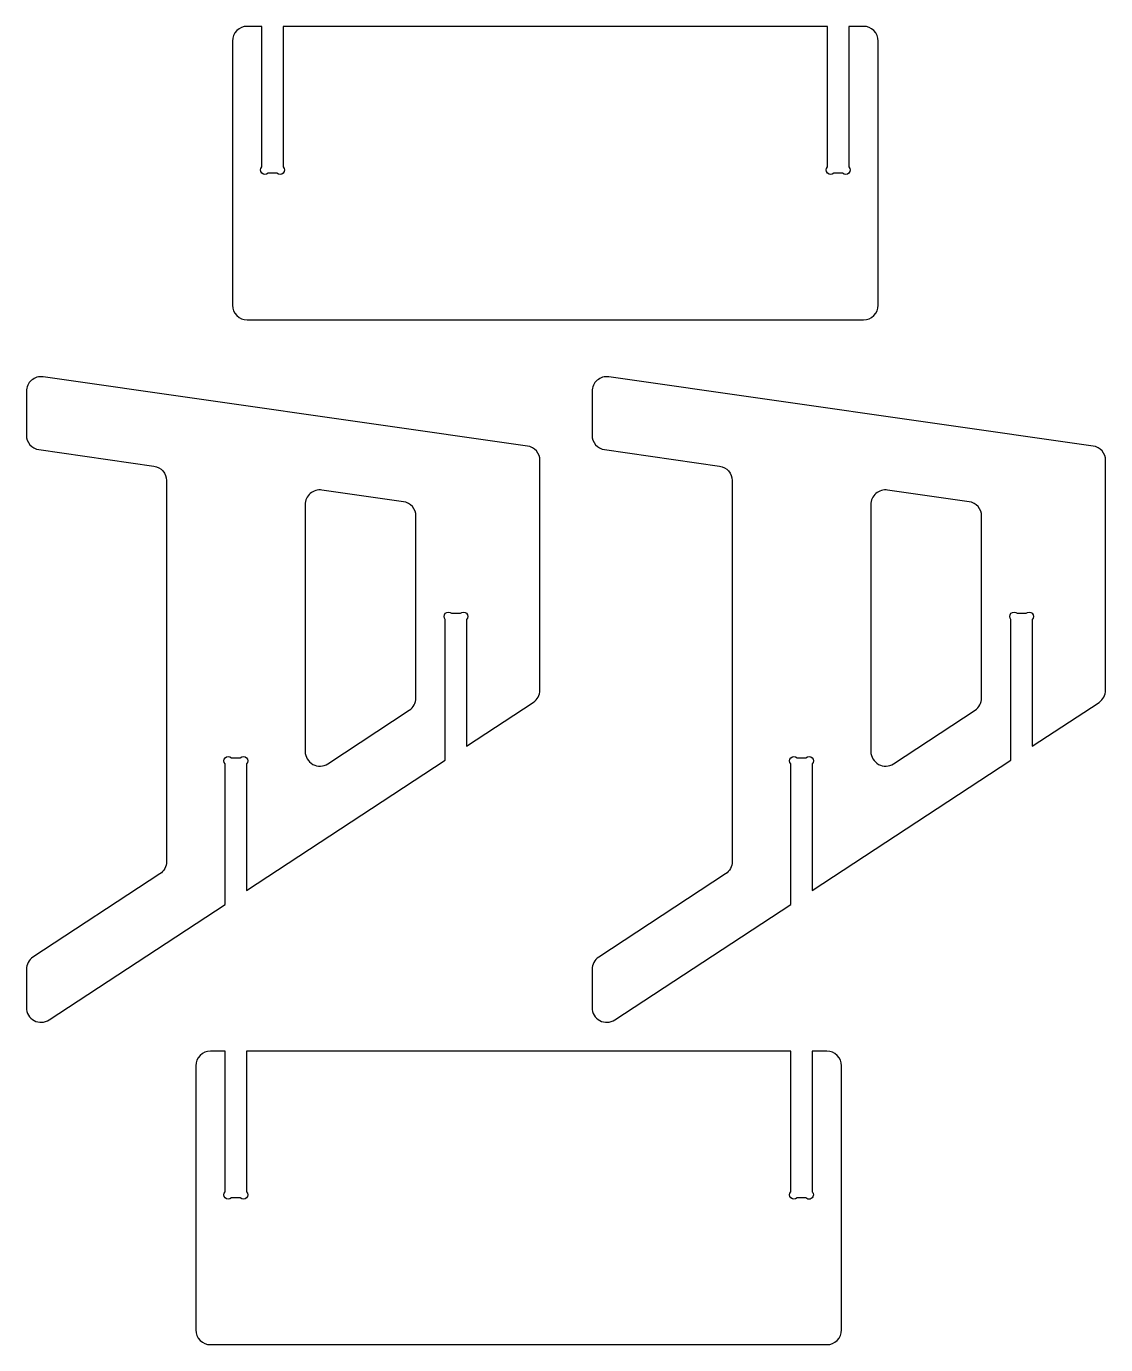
# Model space of a CAD drawing. Header units: millimetres. Extents: x -561 to 175, y -211 to 687.
import ezdxf

# ---------------------------------------------------------------- set-up
doc = ezdxf.new("R2010")
doc.units = ezdxf.units.MM
doc.layers.get('0').update_dxf_attribs({"linetype": 'CONTINUOUS'})

msp = doc.modelspace()

# ---------------------------------------------------------------- linework, layer by layer
for points in [[(-420, 497.23, 0.414214), (-410, 487.23), (10, 487.23, 0.414214), (20, 497.23), (20, 677.23, 0.414214), (10, 687.23), (0, 687.23), (0, 591.47, -1), (-4.24, 587.23), (-10.26, 587.23, -1), (-14.5, 591.47), (-14.5, 687.23), (-385.5, 687.23), (-385.5, 591.47, -1), (-389.74, 587.23), (-395.76, 587.23, -1), (-400, 591.47), (-400, 687.23), (-410, 687.23, 0.414214), (-420, 677.23)], [(-215.02, 226.57, 0.252776), (-210.5, 234.93), (-210.5, 391.33, 0.373238), (-219.09, 401.23), (-549.09, 448.37, 0.456412), (-560.5, 438.47), (-560.5, 408.67, 0.373238), (-551.91, 398.77), (-473.59, 387.58, -0.373238), (-465, 377.68), (-465, 118.03, -0.252776), (-469.52, 109.67), (-555.98, 52.96, 0.252776), (-560.5, 44.6), (-560.5, 18.52, 0.596454), (-545.02, 10.15), (-425, 88.86), (-425, 184.62, -1), (-420.76, 188.86), (-414.74, 188.86, -1), (-410.5, 184.62), (-410.5, 98.37), (-275, 187.23), (-275, 282.99, -1), (-270.76, 287.23), (-264.74, 287.23, -1), (-260.5, 282.99), (-260.5, 196.74)], [(175, 391.33, 0.373238), (166.41, 401.23), (-163.59, 448.37, 0.456412), (-175, 438.47), (-175, 408.67, 0.373238), (-166.41, 398.77), (-88.09, 387.58, -0.373238), (-79.5, 377.68), (-79.5, 118.03, -0.252776), (-84.02, 109.67), (-170.48, 52.96, 0.252776), (-175, 44.6), (-175, 18.52, 0.596454), (-159.52, 10.15), (-39.5, 88.86), (-39.5, 184.62, -1), (-35.26, 188.86), (-29.24, 188.86, -1), (-25, 184.62), (-25, 98.37), (110.5, 187.23), (110.5, 282.99, -1), (114.74, 287.23), (120.76, 287.23, -1), (125, 282.99), (125, 196.74), (170.48, 226.57, 0.252776), (175, 234.93)], [(-370.5, 193.12, 0.596454), (-355.02, 184.75), (-299.52, 221.15, 0.252776), (-295, 229.51), (-295, 353.4, 0.373238), (-303.59, 363.3), (-359.09, 371.23, 0.456412), (-370.5, 361.33)], [(15, 193.12, 0.596454), (30.48, 184.75), (85.98, 221.15, 0.252776), (90.5, 229.51), (90.5, 353.4, 0.373238), (81.91, 363.3), (26.41, 371.23, 0.456412), (15, 361.33)], [(-435, -11.14, 0.414214), (-445, -21.14), (-445, -201.14, 0.414214), (-435, -211.14), (-15, -211.14, 0.414214), (-5, -201.14), (-5, -21.14, 0.414214), (-15, -11.14), (-25, -11.14), (-25, -106.9, -1), (-29.24, -111.14), (-35.26, -111.14, -1), (-39.5, -106.9), (-39.5, -11.14), (-410.5, -11.14), (-410.5, -106.9, -1), (-414.74, -111.14), (-420.76, -111.14, -1), (-425, -106.9), (-425, -11.14)]]:
    msp.add_lwpolyline(points, format="xyb", close=True)

doc.saveas('drawing.dxf')
